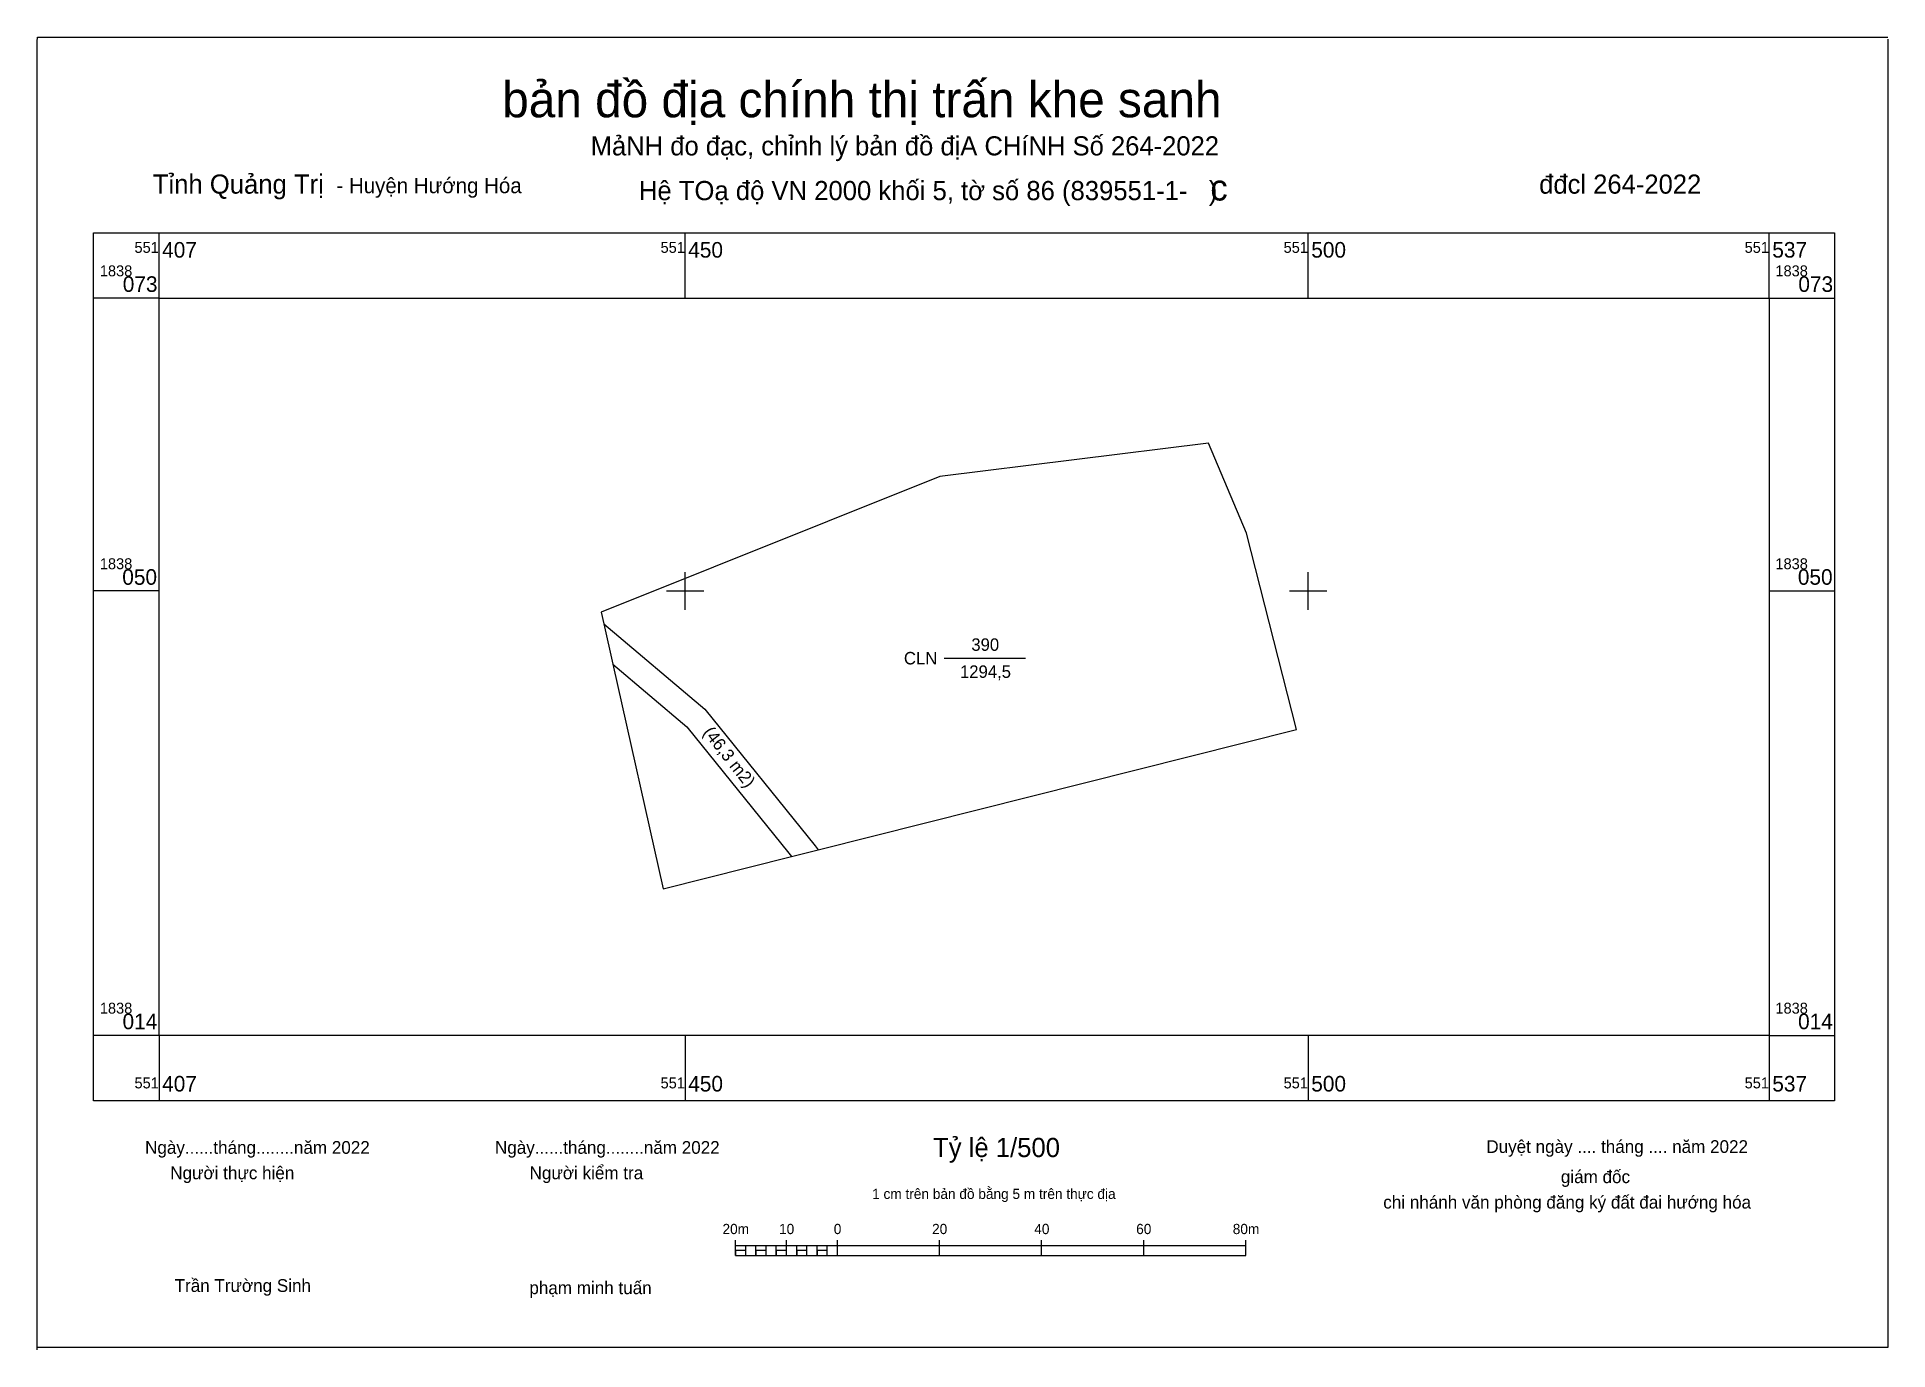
# Model space of a CAD drawing. Extents: x 551398 to 551547, y 1837989 to 1838094.
import ezdxf

# ---------------------------------------------------------------- set-up
doc = ezdxf.new("R2010")
doc.units = 0
for name, color, linetype in [('Level 10', 7, 'Continuous'), ('Level 11', 7, 'Continuous'), ('Level 13', 7, 'Continuous'), ('Level 2', 7, 'Continuous'), ('Level 4', 7, 'Continuous'), ('Level 50', 7, 'Continuous'), ('Level 63', 7, 'Continuous')]:
    doc.layers.add(name, color=color, linetype=linetype)

msp = doc.modelspace()

# ---------------------------------------------------------------- linework, layer by layer
at = {"layer": 'Level 10'}
for p, q in [((551443.48, 1838047.36), (551444.2, 1838044.13)), ((551458.54, 1838028.69), (551460.68, 1838029.23))]:
    msp.add_line(p, q, dxfattribs=at)
for points in [[(551460.68, 1838029.23), (551499.06, 1838038.88), (551495.05, 1838054.65), (551492, 1838061.85), (551470.44, 1838059.2), (551443.27, 1838048.31), (551443.48, 1838047.36)], [(551444.2, 1838044.13), (551448.24, 1838026.1), (551458.54, 1838028.69)]]:
    msp.add_lwpolyline(points, dxfattribs=at)
at = {"layer": 'Level 11'}
for p, q in [((551397.99, 1838094.1), (551398.03, 1838094.45)), ((551397.99, 1837989.1), (551397.99, 1838094.1)), ((551398.03, 1838094.45), (551546.53, 1838094.45)), ((551546.53, 1838094.29), (551546.53, 1837989.29)), ((551546.53, 1837989.29), (551398.03, 1837989.29))]:
    msp.add_line(p, q, dxfattribs=at)
at = {"layer": 'Level 13'}
msp.add_line((551470.8, 1838044.61), (551477.31, 1838044.61), dxfattribs=at)
at = {"layer": 'Level 2'}
for p, q in [((551454.04, 1837996.67), (551454.04, 1837997.9)), ((551454.04, 1837997.49), (551494.99, 1837997.49)), ((551454.86, 1837996.67), (551454.86, 1837997.49)), ((551455.68, 1837996.67), (551455.68, 1837997.49)), ((551456.5, 1837996.67), (551456.5, 1837997.49)), ((551457.32, 1837996.67), (551457.32, 1837997.49)), ((551458.14, 1837996.67), (551458.14, 1837997.9)), ((551458.96, 1837996.67), (551458.96, 1837997.49)), ((551459.78, 1837996.67), (551459.78, 1837997.49)), ((551460.6, 1837996.67), (551460.6, 1837997.49)), ((551461.41, 1837996.67), (551461.41, 1837997.49)), ((551462.23, 1837996.67), (551462.23, 1837997.9)), ((551470.42, 1837996.67), (551470.42, 1837997.9)), ((551478.61, 1837996.67), (551478.61, 1837997.9)), ((551486.8, 1837996.67), (551486.8, 1837997.9)), ((551494.99, 1837996.67), (551494.99, 1837997.9)), ((551454.04, 1837996.67), (551494.99, 1837996.67))]:
    msp.add_line(p, q, dxfattribs=at)
for points in [[(551454.04, 1837996.67), (551454.86, 1837996.67), (551454.86, 1837997.08), (551454.04, 1837997.08)], [(551455.68, 1837996.67), (551456.5, 1837996.67), (551456.5, 1837997.08), (551455.68, 1837997.08)], [(551457.32, 1837996.67), (551458.14, 1837996.67), (551458.14, 1837997.08), (551457.32, 1837997.08)], [(551458.96, 1837996.67), (551459.78, 1837996.67), (551459.78, 1837997.08), (551458.96, 1837997.08)], [(551460.6, 1837996.67), (551461.41, 1837996.67), (551461.41, 1837997.08), (551460.6, 1837997.08)]]:
    msp.add_lwpolyline(points, close=True, dxfattribs=at)
at = {"layer": 'Level 50'}
for points in [[(551443.48, 1838047.36), (551451.57, 1838040.51), (551460.43, 1838029.54), (551460.68, 1838029.23)], [(551444.2, 1838044.13), (551450.13, 1838039.11), (551458.32, 1838028.97), (551458.54, 1838028.69)]]:
    msp.add_lwpolyline(points, dxfattribs=at)
at = {"layer": 'Level 63'}
for p, q in [((551407.78, 1838073.5), (551407.78, 1838078.75)), ((551450, 1838073.5), (551450, 1838078.75)), ((551500, 1838073.5), (551500, 1838078.75)), ((551537, 1838073.5), (551537, 1838078.75)), ((551407.78, 1838073.5), (551402.53, 1838073.5)), ((551537, 1838073.5), (551542.25, 1838073.5)), ((551450, 1838048.5), (551450, 1838051.5)), ((551500, 1838048.5), (551500, 1838051.5)), ((551407.78, 1838050), (551402.53, 1838050)), ((551448.5, 1838050), (551451.5, 1838050)), ((551498.5, 1838050), (551501.5, 1838050)), ((551537, 1838050), (551542.25, 1838050)), ((551407.78, 1838014.34), (551402.53, 1838014.34)), ((551407.78, 1838014.34), (551407.78, 1838009.09)), ((551450, 1838014.34), (551450, 1838009.09)), ((551500, 1838014.34), (551500, 1838009.09)), ((551537, 1838014.34), (551537, 1838009.09)), ((551537, 1838014.34), (551542.25, 1838014.34))]:
    msp.add_line(p, q, dxfattribs=at)
for points in [[(551402.53, 1838078.75), (551542.25, 1838078.75), (551542.25, 1838009.09), (551402.53, 1838009.09), (551402.53, 1838078.75)], [(551407.78, 1838073.5), (551537, 1838073.5), (551537, 1838014.34), (551407.78, 1838014.34), (551407.78, 1838073.5)]]:
    msp.add_lwpolyline(points, dxfattribs=at)

# ---------------------------------------------------------------- texts
at = {"layer": 'Level 13'}
msp.add_text('390', height=1, dxfattribs=at).set_placement((551472.97, 1838045.2))
msp.add_text('(46,3 m2)', height=1, rotation=308.2087, dxfattribs=at).set_placement((551451.39, 1838038.63))
at = {"layer": 'Level 2'}
for s, height, p in [('bản đồ địa chính thị trấn khe sanh', 2.8654, (551435.32, 1838088.01)), ('MảNH đo đạc, chỉnh lý bản đồ địA CHíNH Số 264-2022', 1.5349, (551442.42, 1838084.95)), ('Tỉnh Quảng Trị ', 1.5391, (551407.28, 1838081.88)), ('- Huyện Hướng Hóa', 1.228, (551422.02, 1838081.92)), ('Hệ TOạ độ VN 2000 khối 5, tờ số 86 (839551-1-   )', 1.5391, (551446.29, 1838081.36)), (' đđcl 264-2022', 1.5349, (551517.97, 1838081.88)), ('CLN', 1, (551467.56, 1838044.11)), ('Ngày......tháng........năm 2022', 1.0236, (551406.66, 1838004.84)), ('Ngày......tháng........năm 2022', 1.0236, (551434.74, 1838004.84)), ('Tỷ lệ 1/500', 1.5395, (551469.9, 1838004.58)), ('Duyệt ngày .... tháng .... năm 2022', 1.0236, (551514.3, 1838004.91)), ('Người thực hiện', 1.0236, (551408.68, 1838002.8)), ('Người kiểm tra', 1.0236, (551437.52, 1838002.8)), ('giám đốc', 1.024, (551520.28, 1838002.49)), ('1 cm trên bản đồ bằng 5 m trên thực địa', 0.8188, (551465.01, 1838001.22)), ('chi nhánh văn phòng đăng ký đất đai hướng hóa', 1.0236, (551506.03, 1838000.45)), ('20m', 0.819, (551453, 1837998.4)), ('10', 0.819, (551457.54, 1837998.4)), ('0', 0.819, (551461.93, 1837998.4)), ('20', 0.819, (551469.82, 1837998.4)), ('40', 0.819, (551478.02, 1837998.4)), ('60', 0.819, (551486.2, 1837998.4)), ('80m', 0.819, (551493.95, 1837998.4)), ('Trần Trường Sinh', 1.0236, (551409.03, 1837993.76)), ('phạm minh tuấn', 1.0236, (551437.5, 1837993.58))]:
    msp.add_text(s, height=height, dxfattribs=at).set_placement(p)
at = {"layer": 'Level 4'}
msp.add_text('1294,5', height=1, dxfattribs=at).set_placement((551472.06, 1838043.03))
at = {"layer": 'Level 63'}
for s, height, p in [('c', 2.08, (551492.15, 1838081.33)), ('551', 0.875, (551405.81, 1838077.13)), ('407', 1.25, (551408.03, 1838076.75)), ('551', 0.875, (551448.03, 1838077.13)), ('450', 1.25, (551450.25, 1838076.75)), ('551', 0.875, (551498.03, 1838077.13)), ('500', 1.25, (551500.25, 1838076.75)), ('551', 0.875, (551535.03, 1838077.13)), ('537', 1.25, (551537.25, 1838076.75)), ('1838', 0.875, (551403.03, 1838075.25)), ('1838', 0.875, (551537.5, 1838075.25)), ('073', 1.25, (551404.87, 1838074)), ('073', 1.25, (551539.34, 1838074)), ('1838', 0.875, (551403.03, 1838051.75)), ('1838', 0.875, (551537.5, 1838051.75)), ('050', 1.25, (551404.83, 1838050.5)), ('050', 1.25, (551539.3, 1838050.5)), ('1838', 0.875, (551403.03, 1838016.09)), ('1838', 0.875, (551537.5, 1838016.09)), ('014', 1.25, (551404.85, 1838014.84)), ('014', 1.25, (551539.32, 1838014.84)), ('551', 0.875, (551405.81, 1838010.09)), ('407', 1.25, (551408.03, 1838009.84)), ('551', 0.875, (551448.03, 1838010.09)), ('450', 1.25, (551450.25, 1838009.84)), ('551', 0.875, (551498.03, 1838010.09)), ('500', 1.25, (551500.25, 1838009.84)), ('551', 0.875, (551535.03, 1838010.09)), ('537', 1.25, (551537.25, 1838009.84))]:
    msp.add_text(s, height=height, dxfattribs=at).set_placement(p)

doc.saveas('drawing.dxf')
